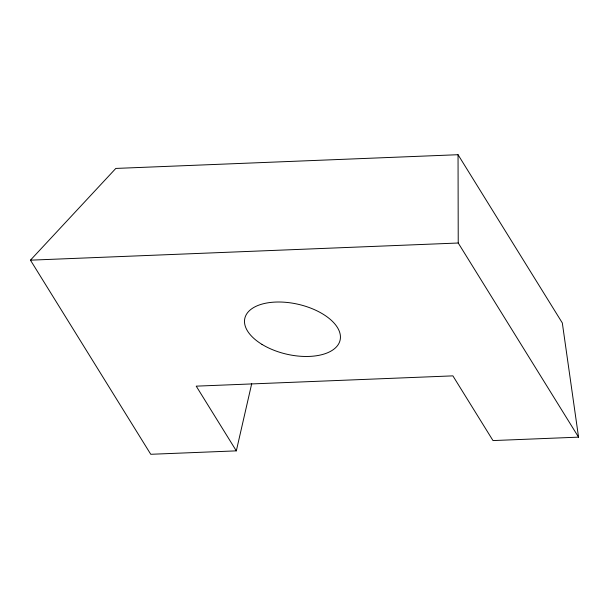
<?xml version="1.0" encoding="UTF-8"?>
<svg xmlns="http://www.w3.org/2000/svg" width="609" height="609" viewBox="0 0 609 609"><rect width="100%" height="100%" fill="white"/><g stroke="black" fill="none" stroke-linecap="round" stroke-linejoin="round"><path stroke-width="0.91" d="M236.322 450.866L196.22 386.152L452.89 375.867L492.993 440.573L578.55 437.148L562.32 322.953L458.044 154.709L115.817 168.427L30.45 260.165L150.766 454.291L236.322 450.866L251.707 383.708M30.45 260.165L458.234 243.014L578.55 437.148M458.044 154.709L458.234 243.014M261.992 344.389A48.865 25.601 12.9 0 0 339.792 341.268A48.865 25.601 12.9 0 0 275.626 302.064A48.865 25.601 12.9 0 0 261.992 344.389"/></g></svg>
